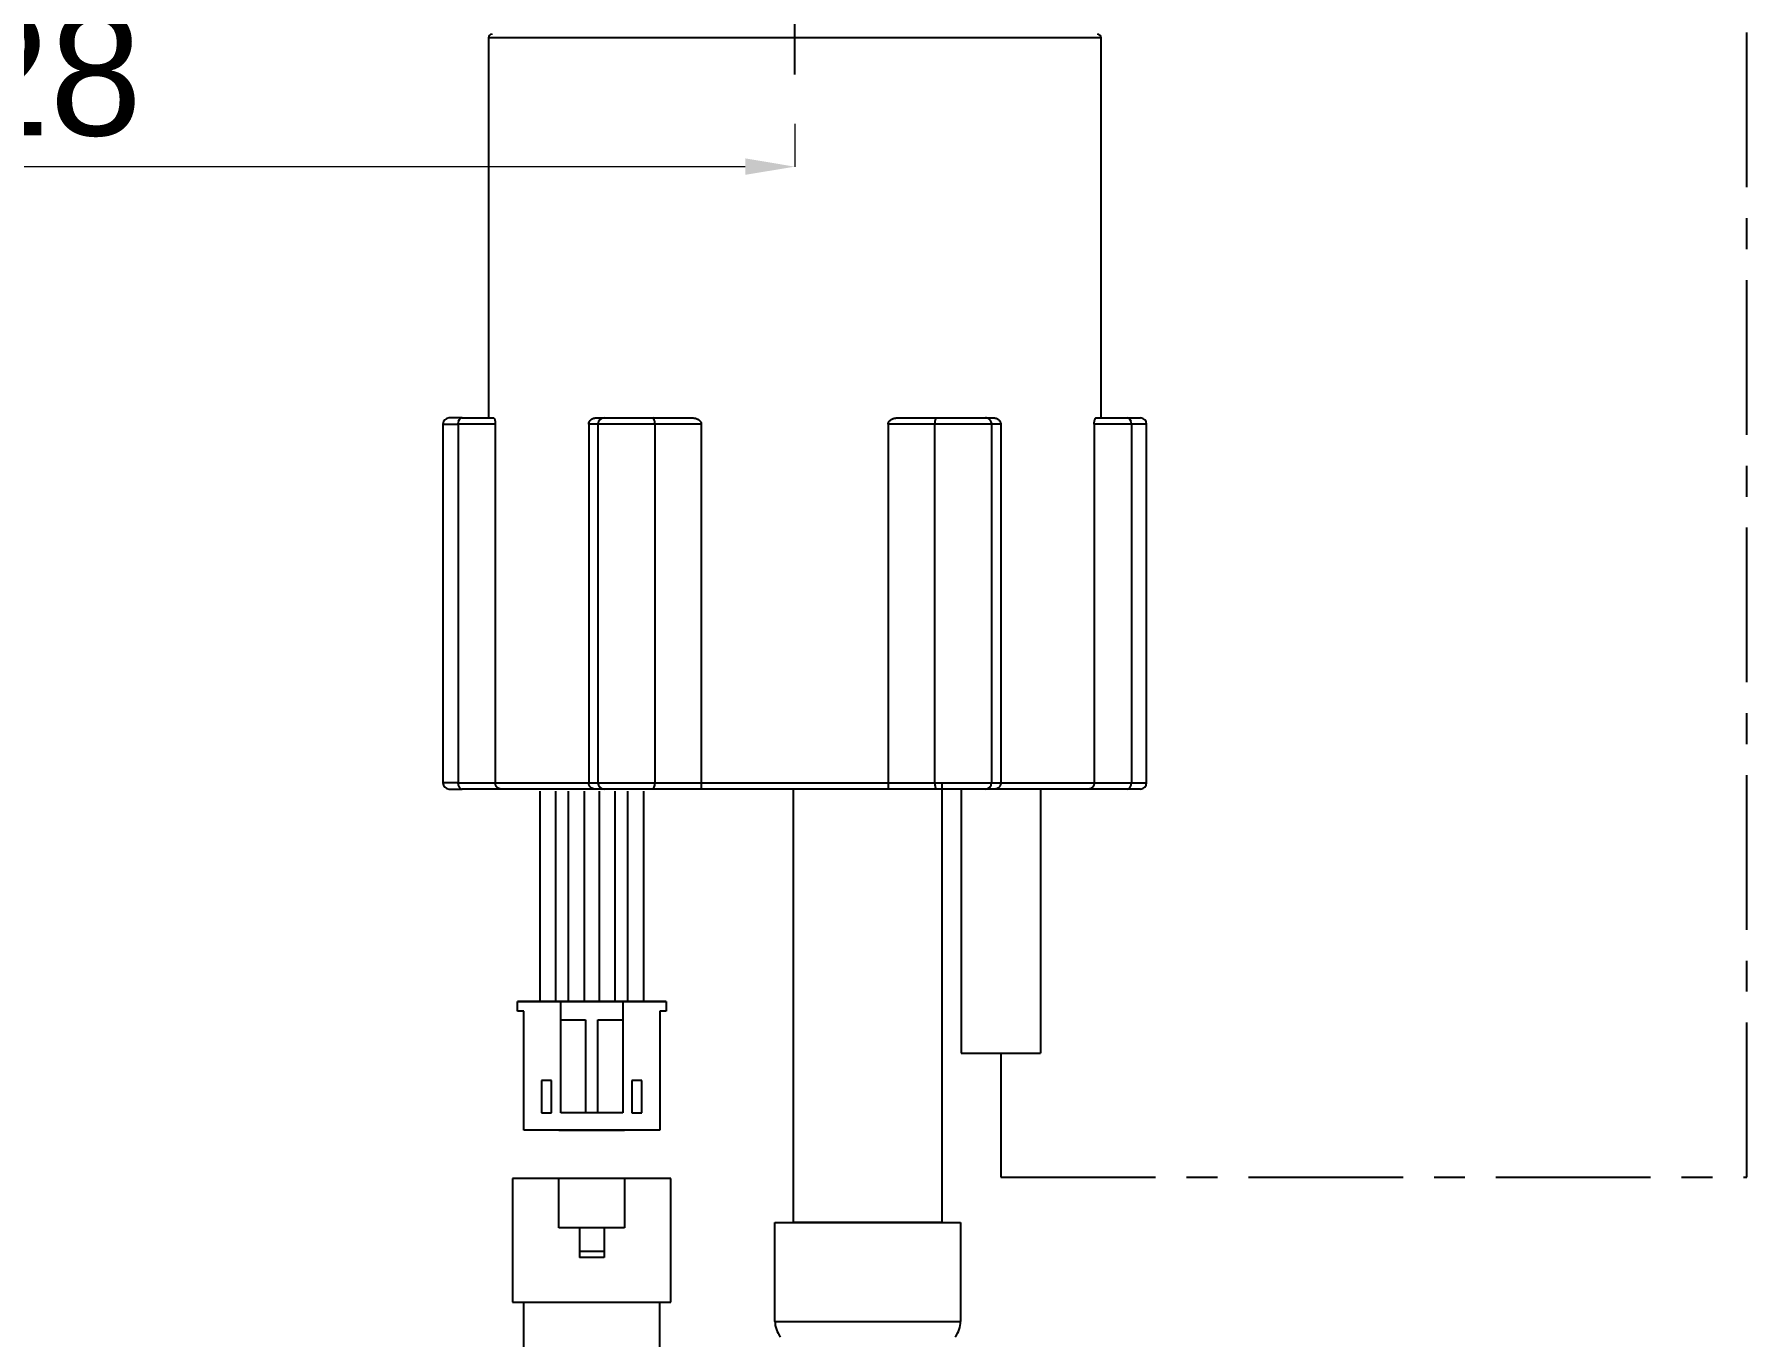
# Model space of a CAD drawing. Extents: x 0 to 948, y 0 to 695.
# Drawn here: x 443.8 to 582.2, y 235.6 to 340.9 of the extents above; entities that cross this region are included whole.
import ezdxf

# ---------------------------------------------------------------- set-up
doc = ezdxf.new("R2010")
doc.units = 0
doc.header["$LTSCALE"] = 10
doc.header["$MEASUREMENT"] = 0
doc.header["$PDMODE"] = 3
doc.header["$PDSIZE"] = -10
doc.linetypes.add('CENTER', pattern=[2, 1.25, -0.25, 0.25, -0.25])
doc.layers.get('0').update_dxf_attribs({"linetype": 'CONTINUOUS'})
doc.layers.get('DEFPOINTS').update_dxf_attribs({"linetype": 'CONTINUOUS'})
for name, color, linetype in [('1', 7, 'CONTINUOUS'), ('DEF_LAYER_ASSEM_MEMBER', 7, 'CONTINUOUS'), ('DEF_LAYER_SYMBOL', 7, 'CONTINUOUS'), ('레이어 1', 7, 'CONTINUOUS')]:
    doc.layers.add(name, color=color, linetype=linetype)
doc.styles.add('Daelim Dimension', font='')
doc.styles.get('Daelim Dimension').set_extended_font_data('나눔고딕')
doc.dimstyles.new('DEFAULT', dxfattribs={"dimscale": 2, "dimtxt": 2, "dimasz": 2, "dimexe": 0, "dimexo": 2, "dimgap": 1, "dimtad": 1, "dimdec": 0, "dimzin": 9, "dimdsep": 46, "dimtxsty": 'Daelim Dimension', "dimcen": 0.5, "dimclrd": 5, "dimclre": 5, "dimclrt": 256, "dimadec": 1, "dimazin": 0, "dimtfac": 1, "dimtdec": 0, "dimtix": 1, "dimtmove": 0, "dimatfit": 3, "dimfxl": 1, "dimtolj": 1, "dimtzin": 1, "dimlwd": 9, "dimlwe": 9, "dimarcsym": 0})

# ---------------------------------------------------------------- blocks, each defined once
blk = doc.blocks.new('*D7')
at = {"color": 5, "lineweight": 9, "ltscale": 0.5, "transparency": 16777216}
for p, q in [((377.45, 474.18), (377.45, 330.15)), ((505.26, 333.61), (505.26, 330.15)), ((501.26, 330.15), (381.45, 330.15))]:
    blk.add_line(p, q, dxfattribs=at)
at = {"color": 5, "ltscale": 0.5, "transparency": 16777216}
for points in [[(381.45, 330.82), (381.45, 329.49), (377.45, 330.15)], [(501.26, 330.82), (501.26, 329.49), (505.26, 330.15)]]:
    blk.add_solid(points, dxfattribs=at)
at = {"layer": 'DEFPOINTS', "color": 0, "ltscale": 0.5, "transparency": 16777216}
for p in [(377.45, 478.18), (505.26, 337.61), (377.45, 330.15)]:
    blk.add_point(p, dxfattribs=at)
at = {"color": 7, "lineweight": -3, "ltscale": 0.5, "transparency": 16777216, "insert": (441.36, 337.6), "char_height": 10, "attachment_point": 5, "style": 'Daelim Dimension'}
blk.add_mtext('\\A1;128', dxfattribs=at)
blk = doc.blocks.new('*D2')
at = {"color": 5, "lineweight": 9, "ltscale": 0.5, "transparency": 16777216}
for p, q in [((469.81, 386.35), (332.28, 386.35)), ((332.28, 203.56), (332.28, 382.35)), ((495.66, 199.56), (332.28, 199.56))]:
    blk.add_line(p, q, dxfattribs=at)
at = {"color": 5, "ltscale": 0.5, "transparency": 16777216}
for points in [[(331.61, 382.35), (332.95, 382.35), (332.28, 386.35)], [(331.61, 203.56), (332.95, 203.56), (332.28, 199.56)]]:
    blk.add_solid(points, dxfattribs=at)
at = {"layer": 'DEFPOINTS', "color": 0, "ltscale": 0.5, "transparency": 16777216}
for p in [(332.28, 386.35), (473.81, 386.35), (499.66, 199.56)]:
    blk.add_point(p, dxfattribs=at)
at = {"color": 7, "lineweight": -3, "ltscale": 0.5, "transparency": 16777216, "insert": (324.87, 292.96), "char_height": 10, "attachment_point": 5, "rotation": 90, "style": 'Daelim Dimension'}
blk.add_mtext('\\A1;400', dxfattribs=at)

msp = doc.modelspace()

# ---------------------------------------------------------------- linework, layer by layer
at = {"lineweight": -3, "ltscale": 0.5}
for p, q in [((518.7, 279.85), (518.7, 258.52)), ((525.1, 279.85), (525.1, 258.52)), ((518.7, 258.52), (525.1, 258.52)), ((517.16, 244.83), (505.16, 244.83))]:
    msp.add_line(p, q, dxfattribs=at)
at = {"layer": '1', "color": 1, "linetype": 'CENTER', "lineweight": -3}
for p, q in [((582.16, 248.48), (582.16, 505.1)), ((521.9, 258.52), (521.9, 248.48)), ((521.9, 248.48), (582.16, 248.48))]:
    msp.add_line(p, q, dxfattribs=at)
at = {"layer": '1', "color": 7, "linetype": 'Continuous', "lineweight": -3}
for p, q in [((484.66, 279.69), (484.66, 262.69)), ((485.96, 262.69), (485.96, 279.69)), ((486.96, 279.69), (486.96, 262.69)), ((488.26, 262.69), (488.26, 279.69)), ((489.46, 279.69), (489.46, 262.69)), ((490.76, 262.69), (490.76, 279.69)), ((491.76, 279.69), (491.76, 262.69)), ((493.06, 262.69), (493.06, 279.69)), ((494.86, 262.69), (482.86, 262.69)), ((482.86, 262.69), (486.36, 262.69)), ((482.86, 261.89), (482.86, 262.69)), ((483.36, 261.89), (482.86, 261.89)), ((483.36, 252.29), (483.36, 261.89)), ((484.66, 262.69), (485.96, 262.69)), ((484.91, 262.69), (485.71, 262.69)), ((484.91, 262.69), (485.71, 262.69)), ((486.36, 261.19), (486.36, 262.69)), ((486.36, 262.69), (491.36, 262.69)), ((486.96, 262.69), (488.26, 262.69)), ((488.01, 262.69), (487.21, 262.69)), ((487.21, 262.69), (488.01, 262.69)), ((489.46, 262.69), (490.76, 262.69)), ((490.51, 262.69), (489.71, 262.69)), ((489.71, 262.69), (490.51, 262.69)), ((491.36, 262.69), (494.86, 262.69)), ((491.36, 262.69), (491.36, 261.19)), ((491.76, 262.69), (493.06, 262.69)), ((492.01, 262.69), (492.81, 262.69)), ((492.81, 262.69), (492.01, 262.69)), ((494.36, 261.89), (494.36, 252.29)), ((494.86, 261.89), (494.36, 261.89)), ((494.86, 262.69), (494.86, 261.89)), ((486.36, 253.69), (486.36, 261.19)), ((486.36, 261.19), (488.36, 261.19)), ((488.36, 261.19), (488.36, 253.69)), ((489.36, 253.69), (489.36, 261.19)), ((489.36, 261.19), (491.36, 261.19)), ((491.36, 261.19), (491.36, 253.69)), ((484.81, 256.29), (484.81, 253.69)), ((485.61, 256.29), (484.81, 256.29)), ((485.61, 253.69), (485.61, 256.29)), ((492.91, 256.29), (492.11, 256.29)), ((492.11, 256.29), (492.11, 253.69)), ((492.91, 253.69), (492.91, 256.29)), ((484.81, 253.69), (485.61, 253.69)), ((488.36, 253.69), (486.36, 253.69)), ((489.36, 253.69), (488.36, 253.69)), ((491.36, 253.69), (489.36, 253.69)), ((492.11, 253.69), (492.91, 253.69)), ((494.36, 252.29), (483.36, 252.29)), ((486.21, 252.29), (491.51, 252.29)), ((482.46, 248.39), (482.46, 238.39)), ((495.26, 248.39), (482.46, 248.39)), ((486.21, 244.39), (486.21, 248.39)), ((491.51, 248.39), (491.51, 244.39)), ((495.26, 238.39), (495.26, 248.39)), ((487.86, 244.39), (486.21, 244.39)), ((487.86, 244.39), (487.86, 242.49)), ((489.86, 244.39), (487.86, 244.39)), ((491.51, 244.39), (489.86, 244.39)), ((489.86, 244.39), (489.86, 242.49)), ((503.66, 236.83), (503.66, 244.83)), ((503.66, 244.83), (511.16, 244.83)), ((511.16, 244.83), (518.66, 244.83)), ((518.66, 244.83), (518.66, 236.83)), ((487.86, 242.49), (487.86, 241.99)), ((489.86, 242.49), (487.86, 242.49)), ((489.86, 242.49), (489.86, 241.99)), ((489.86, 241.99), (487.86, 241.99)), ((482.46, 238.39), (495.26, 238.39)), ((483.36, 227.39), (483.36, 238.39)), ((494.36, 227.39), (494.36, 238.39)), ((503.66, 236.83), (511.16, 236.83)), ((511.16, 236.83), (518.66, 236.83))]:
    msp.add_line(p, q, dxfattribs=at)
for centre, start, end in [((505.66, 236.83), 180, 218.4508), ((516.66, 236.83), 321.5492, 0)]:
    msp.add_arc(centre, 2, start, end, dxfattribs=at)
at = {"layer": 'DEF_LAYER_ASSEM_MEMBER', "color": 7, "linetype": 'Continuous', "lineweight": -3}
for p, q in [((505.16, 244.83), (505.16, 279.85)), ((517.16, 244.83), (517.16, 280.35))]:
    msp.add_line(p, q, dxfattribs=at)
at = {"layer": 'DEF_LAYER_SYMBOL', "color": 1, "linetype": 'CENTER', "lineweight": -3}
msp.add_line((505.26, 337.61), (505.26, 398.51), dxfattribs=at)
at = {"layer": '레이어 1', "lineweight": -3}
for p, q in [((480.51, 340.55), (480.51, 309.85)), ((530.01, 340.55), (480.51, 340.55)), ((530.01, 309.85), (530.01, 340.55)), ((476.84, 309.35), (476.84, 280.35)), ((476.84, 309.35), (478.06, 309.35)), ((478.38, 309.85), (477.34, 309.85)), ((478.06, 309.35), (478.06, 280.35)), ((481.07, 309.35), (478.06, 309.35)), ((478.38, 309.85), (480.91, 309.85)), ((481.07, 309.35), (481.07, 280.35)), ((489.36, 309.35), (488.62, 309.35)), ((488.62, 309.35), (488.62, 280.35)), ((489.23, 309.85), (489.85, 309.85)), ((489.36, 309.35), (489.36, 280.35)), ((493.95, 309.35), (489.36, 309.35)), ((489.85, 309.85), (493.79, 309.85)), ((493.79, 309.85), (496.94, 309.85)), ((497.71, 309.35), (493.95, 309.35)), ((493.95, 309.35), (493.95, 280.35)), ((497.71, 309.35), (497.71, 280.35)), ((512.81, 309.35), (512.81, 280.35)), ((516.56, 309.35), (512.81, 309.35)), ((513.58, 309.85), (516.73, 309.85)), ((516.56, 309.35), (516.56, 280.35)), ((521.16, 309.35), (516.56, 309.35)), ((516.73, 309.85), (520.66, 309.85)), ((520.66, 309.85), (521.29, 309.85)), ((521.9, 309.35), (521.16, 309.35)), ((521.16, 309.35), (521.16, 280.35)), ((521.9, 309.35), (521.9, 280.35)), ((532.46, 309.35), (529.45, 309.35)), ((529.45, 309.35), (529.45, 280.35)), ((529.6, 309.85), (532.13, 309.85)), ((532.13, 309.85), (533.18, 309.85)), ((533.68, 309.35), (532.46, 309.35)), ((532.46, 309.35), (532.46, 280.35)), ((533.68, 280.35), (533.68, 309.35)), ((478.06, 280.35), (476.84, 280.35)), ((477.34, 279.85), (478.38, 279.85)), ((478.06, 280.35), (481.07, 280.35)), ((481.53, 279.85), (478.38, 279.85)), ((481.07, 280.35), (488.62, 280.35)), ((489.08, 279.85), (481.53, 279.85)), ((488.62, 280.35), (489.36, 280.35)), ((489.85, 279.85), (489.08, 279.85)), ((489.36, 280.35), (493.95, 280.35)), ((493.79, 279.85), (489.85, 279.85)), ((512.81, 279.85), (493.79, 279.85)), ((493.95, 280.35), (497.71, 280.35)), ((497.71, 280.35), (512.81, 280.35)), ((512.81, 280.35), (516.56, 280.35)), ((516.73, 279.85), (512.81, 279.85)), ((516.56, 280.35), (521.16, 280.35)), ((520.66, 279.85), (516.73, 279.85)), ((521.44, 279.85), (520.66, 279.85)), ((521.16, 280.35), (521.9, 280.35)), ((528.99, 279.85), (521.44, 279.85)), ((521.9, 280.35), (529.45, 280.35)), ((532.13, 279.85), (528.99, 279.85)), ((529.45, 280.35), (532.46, 280.35)), ((533.18, 279.85), (532.13, 279.85)), ((532.46, 280.35), (533.68, 280.35))]:
    msp.add_line(p, q, dxfattribs=at)
for centre, radius, start, end in [((480.81, 340.55), 0.3, 90, 180), ((529.71, 340.55), 0.3, 0, 90), ((477.34, 309.35), 0.5, 90, 180), ((533.18, 309.35), 0.5, 0, 90), ((477.34, 280.35), 0.5, 180, 270), ((533.18, 280.35), 0.5, 270, 0)]:
    msp.add_arc(centre, radius, start, end, dxfattribs=at)
for centre, major_axis, ratio, start_param, end_param in [((478.38, 309.35), (0, -0.5), 0.652821, 3.141593, 4.712389), ((489.85, 309.35), (0, -0.5), 0.982435, 3.141593, 4.712389), ((493.79, 309.35), (0, -0.5), 0.329614, 1.570796, 3.141593), ((516.73, 309.35), (0, -0.5), 0.329614, 3.141593, 4.712389), ((520.66, 309.35), (0, -0.5), 0.982435, 1.570796, 3.141593), ((532.13, 309.35), (0, 0.5), 0.652821, 4.712389, 6.283185), ((478.38, 280.35), (0, -0.5), 0.652821, 4.712389, 6.283185), ((489.85, 280.35), (0, -0.5), 0.982435, 4.712389, 6.283185), ((493.79, 280.35), (0, -0.5), 0.329614, 0, 1.570796), ((516.73, 280.35), (0, 0.5), 0.329614, 1.570796, 3.141593), ((520.66, 280.35), (0, 0.5), 0.982435, 3.141593, 4.712389), ((532.13, 280.35), (0, 0.5), 0.652821, 3.141593, 4.712389)]:
    msp.add_ellipse(centre, major_axis=major_axis, ratio=ratio, start_param=start_param, end_param=end_param, dxfattribs=at)
for points, knots in [([(480.91, 309.85), (480.92, 309.85), (480.93, 309.85), (480.94, 309.84), (480.95, 309.83), (480.97, 309.82), (480.98, 309.81), (480.99, 309.79), (480.99, 309.78), (481, 309.76), (481, 309.75), (481.02, 309.72), (481.02, 309.7), (481.04, 309.65), (481.04, 309.62), (481.05, 309.58), (481.05, 309.57), (481.06, 309.56), (481.06, 309.55), (481.06, 309.52), (481.06, 309.5), (481.07, 309.46), (481.07, 309.44), (481.07, 309.4), (481.07, 309.37), (481.07, 309.35)], [0, 0, 0, 0, 0.125, 0.125, 0.25, 0.25, 0.375, 0.375, 0.4375, 0.4375, 0.5, 0.5, 0.625, 0.625, 0.75, 0.75, 0.78125, 0.78125, 0.8125, 0.8125, 0.875, 0.875, 0.9375, 0.9375, 1, 1, 1, 1]), ([(488.62, 309.35), (488.62, 309.37), (488.62, 309.4), (488.63, 309.43), (488.63, 309.44), (488.63, 309.46), (488.64, 309.47), (488.65, 309.5), (488.65, 309.52), (488.67, 309.55), (488.67, 309.56), (488.68, 309.57), (488.69, 309.58), (488.71, 309.62), (488.74, 309.65), (488.78, 309.69), (488.79, 309.7), (488.82, 309.72), (488.83, 309.73), (488.88, 309.76), (488.91, 309.78), (488.95, 309.8), (488.97, 309.8), (489, 309.82), (489.02, 309.82), (489.07, 309.83), (489.1, 309.84), (489.16, 309.85), (489.2, 309.85), (489.23, 309.85)], [0, 0, 0, 0, 0.0625, 0.0625, 0.09375, 0.09375, 0.125, 0.125, 0.1875, 0.1875, 0.21875, 0.21875, 0.25, 0.25, 0.375, 0.375, 0.4375, 0.4375, 0.5, 0.5, 0.625, 0.625, 0.6875, 0.6875, 0.75, 0.75, 0.875, 0.875, 1, 1, 1, 1]), ([(496.94, 309.85), (496.98, 309.85), (497.02, 309.85), (497.1, 309.84), (497.14, 309.83), (497.22, 309.82), (497.26, 309.81), (497.32, 309.79), (497.34, 309.78), (497.38, 309.76), (497.4, 309.75), (497.46, 309.72), (497.49, 309.7), (497.56, 309.65), (497.59, 309.62), (497.62, 309.58), (497.63, 309.57), (497.64, 309.56), (497.65, 309.55), (497.67, 309.52), (497.68, 309.5), (497.69, 309.46), (497.7, 309.44), (497.71, 309.4), (497.71, 309.37), (497.71, 309.35)], [0, 0, 0, 0, 0.125, 0.125, 0.25, 0.25, 0.375, 0.375, 0.4375, 0.4375, 0.5, 0.5, 0.625, 0.625, 0.75, 0.75, 0.78125, 0.78125, 0.8125, 0.8125, 0.875, 0.875, 0.9375, 0.9375, 1, 1, 1, 1]), ([(512.81, 309.35), (512.81, 309.37), (512.81, 309.4), (512.81, 309.43), (512.82, 309.44), (512.82, 309.46), (512.83, 309.47), (512.84, 309.5), (512.85, 309.52), (512.87, 309.55), (512.87, 309.56), (512.89, 309.57), (512.89, 309.58), (512.93, 309.62), (512.96, 309.65), (513.01, 309.69), (513.03, 309.7), (513.06, 309.72), (513.08, 309.73), (513.14, 309.76), (513.17, 309.78), (513.23, 309.8), (513.25, 309.8), (513.29, 309.82), (513.31, 309.82), (513.37, 309.83), (513.41, 309.84), (513.49, 309.85), (513.53, 309.85), (513.58, 309.85)], [0, 0, 0, 0, 0.0625, 0.0625, 0.09375, 0.09375, 0.125, 0.125, 0.1875, 0.1875, 0.21875, 0.21875, 0.25, 0.25, 0.375, 0.375, 0.4375, 0.4375, 0.5, 0.5, 0.625, 0.625, 0.6875, 0.6875, 0.75, 0.75, 0.875, 0.875, 1, 1, 1, 1]), ([(521.29, 309.85), (521.32, 309.85), (521.35, 309.85), (521.42, 309.84), (521.45, 309.83), (521.52, 309.82), (521.55, 309.81), (521.59, 309.79), (521.61, 309.78), (521.64, 309.76), (521.65, 309.75), (521.7, 309.72), (521.73, 309.7), (521.78, 309.65), (521.8, 309.62), (521.83, 309.58), (521.84, 309.57), (521.85, 309.56), (521.85, 309.55), (521.86, 309.52), (521.87, 309.5), (521.88, 309.46), (521.89, 309.44), (521.9, 309.4), (521.9, 309.37), (521.9, 309.35)], [0, 0, 0, 0, 0.125, 0.125, 0.25, 0.25, 0.375, 0.375, 0.4375, 0.4375, 0.5, 0.5, 0.625, 0.625, 0.75, 0.75, 0.78125, 0.78125, 0.8125, 0.8125, 0.875, 0.875, 0.9375, 0.9375, 1, 1, 1, 1]), ([(529.45, 309.35), (529.45, 309.37), (529.45, 309.4), (529.45, 309.43), (529.45, 309.44), (529.45, 309.46), (529.45, 309.47), (529.45, 309.5), (529.46, 309.52), (529.46, 309.55), (529.46, 309.56), (529.46, 309.57), (529.46, 309.58), (529.47, 309.62), (529.48, 309.65), (529.49, 309.69), (529.49, 309.7), (529.5, 309.72), (529.51, 309.73), (529.52, 309.76), (529.52, 309.78), (529.54, 309.8), (529.54, 309.8), (529.55, 309.82), (529.55, 309.82), (529.56, 309.83), (529.57, 309.84), (529.59, 309.85), (529.6, 309.85), (529.6, 309.85)], [0, 0, 0, 0, 0.0625, 0.0625, 0.09375, 0.09375, 0.125, 0.125, 0.1875, 0.1875, 0.21875, 0.21875, 0.25, 0.25, 0.375, 0.375, 0.4375, 0.4375, 0.5, 0.5, 0.625, 0.625, 0.6875, 0.6875, 0.75, 0.75, 0.875, 0.875, 1, 1, 1, 1]), ([(481.53, 279.85), (481.52, 279.85), (481.51, 279.85), (481.5, 279.85), (481.49, 279.85), (481.47, 279.86), (481.45, 279.86), (481.41, 279.87), (481.38, 279.88), (481.34, 279.89), (481.33, 279.9), (481.3, 279.92), (481.29, 279.92), (481.25, 279.95), (481.23, 279.97), (481.2, 280.01), (481.19, 280.02), (481.17, 280.04), (481.15, 280.07), (481.13, 280.1), (481.12, 280.13), (481.11, 280.14), (481.11, 280.15), (481.1, 280.19), (481.09, 280.22), (481.08, 280.27), (481.08, 280.29), (481.07, 280.32), (481.07, 280.34), (481.07, 280.35)], [0, 0, 0, 0, 0.03125, 0.03125, 0.0625, 0.0625, 0.125, 0.125, 0.25, 0.25, 0.3125, 0.3125, 0.375, 0.375, 0.5, 0.5, 0.5625, 0.5625, 0.625, 0.6875, 0.71875, 0.71875, 0.75, 0.75, 0.875, 0.875, 0.9375, 0.9375, 1, 1, 1, 1]), ([(489.08, 279.85), (489.07, 279.85), (489.06, 279.85), (489.05, 279.85), (489.04, 279.85), (489.02, 279.86), (489.01, 279.86), (488.98, 279.86), (488.96, 279.87), (488.93, 279.88), (488.92, 279.88), (488.88, 279.9), (488.85, 279.92), (488.82, 279.94), (488.8, 279.95), (488.78, 279.97), (488.76, 279.99), (488.74, 280.02), (488.72, 280.04), (488.71, 280.06), (488.68, 280.1), (488.67, 280.13), (488.65, 280.16), (488.65, 280.17), (488.64, 280.19), (488.64, 280.2), (488.63, 280.22), (488.63, 280.24), (488.62, 280.29), (488.62, 280.32), (488.62, 280.35)], [0, 0, 0, 0, 0.03125, 0.03125, 0.0625, 0.0625, 0.125, 0.125, 0.1875, 0.1875, 0.25, 0.25, 0.375, 0.375, 0.4375, 0.4375, 0.5, 0.5625, 0.5625, 0.625, 0.625, 0.75, 0.75, 0.78125, 0.78125, 0.8125, 0.8125, 0.875, 0.875, 1, 1, 1, 1]), ([(497.71, 280.35), (497.71, 280.32), (497.71, 280.29), (497.71, 280.24), (497.71, 280.22), (497.71, 280.2), (497.71, 280.19), (497.71, 280.17), (497.71, 280.16), (497.71, 280.13), (497.71, 280.1), (497.71, 280.06), (497.71, 280.04), (497.71, 280.02), (497.71, 279.99), (497.71, 279.97), (497.71, 279.95), (497.71, 279.94), (497.71, 279.92), (497.71, 279.9), (497.71, 279.88), (497.71, 279.88), (497.71, 279.87), (497.71, 279.86), (497.71, 279.86), (497.71, 279.86), (497.71, 279.85), (497.71, 279.85), (497.71, 279.85), (497.71, 279.85), (497.71, 279.85)], [0, 0, 0, 0, 0.125, 0.125, 0.1875, 0.1875, 0.21875, 0.21875, 0.25, 0.25, 0.375, 0.375, 0.4375, 0.4375, 0.5, 0.5625, 0.5625, 0.625, 0.625, 0.75, 0.75, 0.8125, 0.8125, 0.875, 0.875, 0.9375, 0.9375, 0.96875, 0.96875, 1, 1, 1, 1]), ([(512.81, 280.35), (512.81, 280.32), (512.81, 280.29), (512.81, 280.24), (512.81, 280.22), (512.81, 280.2), (512.81, 280.19), (512.81, 280.17), (512.81, 280.16), (512.81, 280.13), (512.81, 280.1), (512.81, 280.06), (512.81, 280.04), (512.81, 280.02), (512.81, 279.99), (512.81, 279.97), (512.81, 279.95), (512.81, 279.94), (512.81, 279.92), (512.81, 279.9), (512.81, 279.88), (512.81, 279.88), (512.81, 279.87), (512.81, 279.86), (512.81, 279.86), (512.81, 279.86), (512.81, 279.85), (512.81, 279.85), (512.81, 279.85), (512.81, 279.85), (512.81, 279.85)], [0, 0, 0, 0, 0.125, 0.125, 0.1875, 0.1875, 0.21875, 0.21875, 0.25, 0.25, 0.375, 0.375, 0.4375, 0.4375, 0.5, 0.5625, 0.5625, 0.625, 0.625, 0.75, 0.75, 0.8125, 0.8125, 0.875, 0.875, 0.9375, 0.9375, 0.96875, 0.96875, 1, 1, 1, 1]), ([(521.9, 280.35), (521.9, 280.32), (521.9, 280.29), (521.89, 280.24), (521.88, 280.22), (521.88, 280.2), (521.87, 280.19), (521.87, 280.17), (521.86, 280.16), (521.85, 280.13), (521.84, 280.1), (521.81, 280.06), (521.8, 280.04), (521.78, 280.02), (521.76, 279.99), (521.74, 279.97), (521.71, 279.95), (521.7, 279.94), (521.66, 279.92), (521.64, 279.9), (521.6, 279.88), (521.58, 279.88), (521.56, 279.87), (521.54, 279.86), (521.51, 279.86), (521.5, 279.86), (521.48, 279.85), (521.47, 279.85), (521.45, 279.85), (521.45, 279.85), (521.44, 279.85)], [0, 0, 0, 0, 0.125, 0.125, 0.1875, 0.1875, 0.21875, 0.21875, 0.25, 0.25, 0.375, 0.375, 0.4375, 0.4375, 0.5, 0.5625, 0.5625, 0.625, 0.625, 0.75, 0.75, 0.8125, 0.8125, 0.875, 0.875, 0.9375, 0.9375, 0.96875, 0.96875, 1, 1, 1, 1]), ([(529.45, 280.35), (529.45, 280.32), (529.44, 280.29), (529.43, 280.24), (529.43, 280.22), (529.42, 280.2), (529.42, 280.19), (529.41, 280.17), (529.41, 280.16), (529.4, 280.13), (529.38, 280.1), (529.36, 280.06), (529.35, 280.04), (529.33, 280.02), (529.31, 279.99), (529.29, 279.97), (529.26, 279.95), (529.25, 279.94), (529.21, 279.92), (529.19, 279.9), (529.15, 279.88), (529.13, 279.88), (529.11, 279.87), (529.09, 279.86), (529.06, 279.86), (529.05, 279.86), (529.03, 279.85), (529.02, 279.85), (529.01, 279.85), (529, 279.85), (528.99, 279.85)], [0, 0, 0, 0, 0.125, 0.125, 0.1875, 0.1875, 0.21875, 0.21875, 0.25, 0.25, 0.375, 0.375, 0.4375, 0.4375, 0.5, 0.5625, 0.5625, 0.625, 0.625, 0.75, 0.75, 0.8125, 0.8125, 0.875, 0.875, 0.9375, 0.9375, 0.96875, 0.96875, 1, 1, 1, 1])]:
    msp.add_open_spline(points, degree=3, knots=knots, dxfattribs=at)

# ---------------------------------------------------------------- dimensions: what is measured, and where the dimension line sits
at = {"color": 5, "lineweight": -3, "ltscale": 0.5}
dim = msp.add_linear_dim(base=(377.45, 330.15), p1=(505.26, 337.61), p2=(377.45, 478.18), text='128', dimstyle='DEFAULT', override={"dimtxt": 5, "dimclrd": 5, "dimclre": 5, "dimclrt": 7}, dxfattribs=at)
dim.commit()
dim.dimension.update_dxf_attribs({"geometry": '*D7', "text_midpoint": (441.36, 337.6)})
dim = msp.add_linear_dim(base=(332.28, 386.35), p1=(499.66, 199.56), p2=(473.81, 386.35), angle=90, text='400', dimstyle='DEFAULT', override={"dimtxt": 5, "dimclrd": 5, "dimclre": 5, "dimclrt": 7}, dxfattribs=at)
dim.commit()
dim.dimension.update_dxf_attribs({"geometry": '*D2', "text_midpoint": (324.87, 292.96)})

doc.saveas('drawing.dxf')
